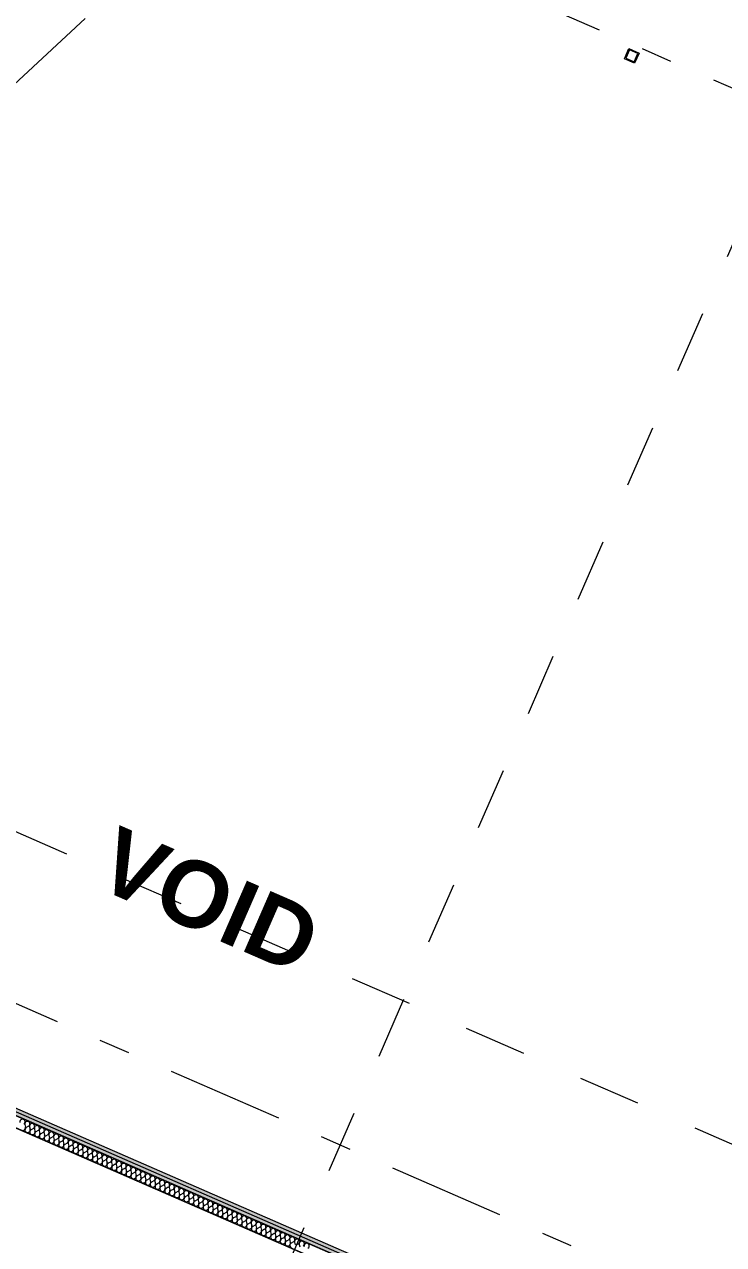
# Model space of a CAD drawing. Header units: millimetres. Extents: x -50172 to 90294, y -80883 to 25069.
# Drawn here: x -26842 to -23674, y -31605 to -26079 of the extents above; entities that cross this region are included whole.
import ezdxf
from ezdxf.enums import TextEntityAlignment as Align

# ---------------------------------------------------------------- set-up
doc = ezdxf.new("R2010")
doc.units = ezdxf.units.MM
doc.header["$MEASUREMENT"] = 0
doc.linetypes.add('Dashed', pattern=[564.444447, 282.222223, -282.222223])
doc.linetypes.add('Double Dashed', pattern=[1093.611073, 529.166651, -211.666656, 141.111112, -211.666656])
for name, color, linetype in [('A-95-MC_Marker_Section_P2.Marker', 7, 'Continuous'), ('COLUMN.IFC Import', 7, 'Continuous'), ('New_A-15-MG_Structural_Grid_Phase_2', 7, 'Continuous'), ('New_A-25-M_Wall_Int', 7, 'Continuous')]:
    doc.layers.add(name, color=color, linetype=linetype)
for name, color, linetype, lineweight in [('A-95-MC_Marker_Section_P2.Marker_Pen_No__1', 7, 'Continuous', 13), ('COLUMN.IFC Import_Pen_No__2', 8, 'Continuous', 15), ('New_A-25-M_Wall_Int_Pen_No__1', 7, 'Continuous', 13)]:
    doc.layers.add(name, color=color, linetype=linetype, lineweight=lineweight)
for name, color, linetype, lineweight, true_color in [('New_A-15-MG_Structural_Grid_Phase_2_Pen_No__222', 7, 'Continuous', 13, 0x65af33), ('New_A-25-M_Wall_Int_Pen_No__107', 7, 'Continuous', 15, 0xa6a6a6), ('New_A-95-P_Text_1_50_GA_Pen_No__62', 7, 'Continuous', 20, 0xaaaaaa)]:
    doc.layers.add(name, color=color, linetype=linetype, lineweight=lineweight, true_color=true_color)
doc.styles.add('GENERATED_STYLE_2', font='')
doc.styles.add('GENERATED_STYLE_4', font='')
doc.styles.get('GENERATED_STYLE_2').set_extended_font_data('Swis721 BT', bold=True)
doc.styles.get('GENERATED_STYLE_4').set_extended_font_data('Swis721 BT')

# ---------------------------------------------------------------- blocks, each defined once
blk = doc.blocks.new('*X487')
at = {"layer": 'New_A-25-M_Wall_Int_Pen_No__107', "linetype": 'Continuous'}
for p, q in [((-26840.7, -31061.3), (-26838, -31072.9)), ((-26823.2, -31069), (-26833.6, -31074.8)), ((-26818.9, -31070.9), (-26816.1, -31082.4)), ((-26801.4, -31078.5), (-26811.8, -31084.3)), ((-26797.1, -31080.4), (-26794.3, -31092)), ((-26779.6, -31088), (-26789.9, -31093.9)), ((-26775.2, -31089.9), (-26772.5, -31101.5)), ((-26757.8, -31097.5), (-26768.1, -31103.4)), ((-26753.4, -31099.4), (-26750.7, -31111)), ((-26735.9, -31107), (-26746.3, -31112.9)), ((-26731.6, -31108.9), (-26728.8, -31120.5)), ((-26714.1, -31116.5), (-26724.5, -31122.4)), ((-26709.8, -31118.4), (-26707, -31130)), ((-26692.3, -31126.1), (-26702.6, -31131.9)), ((-26687.9, -31128), (-26685.2, -31139.5)), ((-26670.5, -31135.6), (-26680.8, -31141.4)), ((-26666.1, -31137.5), (-26663.4, -31149.1)), ((-26648.6, -31145.1), (-26659, -31151)), ((-26644.3, -31147), (-26641.5, -31158.6)), ((-26626.8, -31154.6), (-26637.2, -31160.5)), ((-26622.5, -31156.5), (-26619.7, -31168.1)), ((-26605, -31164.1), (-26615.3, -31170)), ((-26600.6, -31166), (-26597.9, -31177.6)), ((-26583.2, -31173.6), (-26593.5, -31179.5)), ((-26578.8, -31175.5), (-26576.1, -31187.1)), ((-26561.3, -31183.2), (-26571.7, -31189)), ((-26557, -31185.1), (-26554.2, -31196.6)), ((-26539.5, -31192.7), (-26549.9, -31198.5)), ((-26535.2, -31194.6), (-26532.4, -31206.2)), ((-26517.7, -31202.2), (-26528, -31208.1)), ((-26513.3, -31204.1), (-26510.6, -31215.7)), ((-26495.9, -31211.7), (-26506.2, -31217.6)), ((-26491.5, -31213.6), (-26488.8, -31225.2)), ((-26474, -31221.2), (-26484.4, -31227.1)), ((-26469.7, -31223.1), (-26466.9, -31234.7)), ((-26452.2, -31230.7), (-26462.6, -31236.6)), ((-26447.9, -31232.6), (-26445.1, -31244.2)), ((-26430.4, -31240.3), (-26440.8, -31246.1)), ((-26426, -31242.2), (-26423.3, -31253.7)), ((-26408.6, -31249.8), (-26418.9, -31255.6)), ((-26404.2, -31251.7), (-26401.5, -31263.3)), ((-26386.7, -31259.3), (-26397.1, -31265.2)), ((-26382.4, -31261.2), (-26379.6, -31272.8)), ((-26364.9, -31268.8), (-26375.3, -31274.7)), ((-26360.6, -31270.7), (-26357.8, -31282.3)), ((-26343.1, -31278.3), (-26353.5, -31284.2)), ((-26338.7, -31280.2), (-26336, -31291.8)), ((-26321.3, -31287.8), (-26331.6, -31293.7)), ((-26316.9, -31289.7), (-26314.2, -31301.3)), ((-26299.4, -31297.4), (-26309.8, -31303.2)), ((-26295.1, -31299.3), (-26292.3, -31310.8)), ((-26277.6, -31306.9), (-26288, -31312.7)), ((-26273.3, -31308.8), (-26270.5, -31320.4)), ((-26255.8, -31316.4), (-26266.2, -31322.3)), ((-26251.4, -31318.3), (-26248.7, -31329.9)), ((-26234, -31325.9), (-26244.3, -31331.8)), ((-26229.6, -31327.8), (-26226.9, -31339.4)), ((-26212.1, -31335.4), (-26222.5, -31341.3)), ((-26207.8, -31337.3), (-26205, -31348.9)), ((-26190.3, -31344.9), (-26200.7, -31350.8)), ((-26186, -31346.8), (-26183.2, -31358.4)), ((-26168.5, -31354.5), (-26178.9, -31360.3)), ((-26164.1, -31356.4), (-26161.4, -31367.9)), ((-26146.7, -31364), (-26157, -31369.8)), ((-26142.3, -31365.9), (-26139.6, -31377.5)), ((-26124.8, -31373.5), (-26135.2, -31379.4)), ((-26120.5, -31375.4), (-26117.7, -31387)), ((-26103, -31383), (-26113.4, -31388.9)), ((-26098.7, -31384.9), (-26095.9, -31396.5)), ((-26081.2, -31392.5), (-26091.6, -31398.4)), ((-26076.8, -31394.4), (-26074.1, -31406)), ((-26059.4, -31402), (-26069.7, -31407.9)), ((-26055, -31403.9), (-26052.3, -31415.5)), ((-26037.5, -31411.6), (-26047.9, -31417.4)), ((-26033.2, -31413.5), (-26030.4, -31425)), ((-26015.7, -31421.1), (-26026.1, -31426.9)), ((-26011.4, -31423), (-26008.6, -31434.6)), ((-25993.9, -31430.6), (-26004.3, -31436.5)), ((-25989.5, -31432.5), (-25986.8, -31444.1)), ((-25972.1, -31440.1), (-25982.4, -31446)), ((-25967.7, -31442), (-25965, -31453.6)), ((-25950.2, -31449.6), (-25960.6, -31455.5)), ((-25945.9, -31451.5), (-25943.1, -31463.1)), ((-25928.4, -31459.1), (-25938.8, -31465)), ((-25924.1, -31461), (-25921.3, -31472.6)), ((-25906.6, -31468.7), (-25917, -31474.5)), ((-25902.2, -31470.6), (-25899.5, -31482.1)), ((-25884.8, -31478.2), (-25895.1, -31484)), ((-25880.4, -31480.1), (-25877.7, -31491.7)), ((-25862.9, -31487.7), (-25873.3, -31493.6)), ((-25858.6, -31489.6), (-25855.8, -31501.2)), ((-25841.1, -31497.2), (-25851.5, -31503.1)), ((-25836.8, -31499.1), (-25834, -31510.7)), ((-25819.3, -31506.7), (-25829.7, -31512.6)), ((-25814.9, -31508.6), (-25812.2, -31520.2)), ((-25797.5, -31516.2), (-25807.8, -31522.1)), ((-25793.1, -31518.1), (-25790.4, -31529.7)), ((-25775.6, -31525.8), (-25786, -31531.6)), ((-25771.3, -31527.7), (-25768.5, -31539.2)), ((-25753.8, -31535.3), (-25764.2, -31541.1)), ((-25749.5, -31537.2), (-25746.7, -31548.8)), ((-25732, -31544.8), (-25742.4, -31550.7)), ((-25727.6, -31546.7), (-25724.9, -31558.3)), ((-25710.2, -31554.3), (-25720.5, -31560.2)), ((-25705.8, -31556.2), (-25703.1, -31567.8)), ((-25688.4, -31563.8), (-25698.7, -31569.7)), ((-25684, -31565.7), (-25681.2, -31577.3)), ((-25666.5, -31573.3), (-25676.9, -31579.2)), ((-25662.2, -31575.2), (-25659.4, -31586.8)), ((-25644.7, -31582.9), (-25655.1, -31588.7)), ((-25640.3, -31584.8), (-25637.6, -31596.3)), ((-25622.9, -31592.4), (-25633.2, -31598.2)), ((-25618.5, -31594.3), (-25615.8, -31605.9)), ((-25601.1, -31601.9), (-25611.4, -31607.8)), ((-25596.7, -31603.8), (-25593.9, -31615.4))]:
    blk.add_line(p, q, dxfattribs=at)
for centre, start, end in [((-26850.9, -31049.1), 299.5705, 193.3103), ((-26829.1, -31058.6), 299.5705, 193.3103), ((-26849.5, -31075.7), 246.4404, 13.3103), ((-26827.7, -31085.2), 119.5705, 246.4404), ((-26827.7, -31085.2), 246.4404, 13.3103), ((-26807.3, -31068.1), 299.5705, 193.3103), ((-26805.9, -31094.7), 119.5705, 246.4404), ((-26805.9, -31094.7), 246.4404, 13.3103), ((-26785.5, -31077.6), 299.5705, 193.3103), ((-26784.1, -31104.2), 119.5705, 246.4404), ((-26784.1, -31104.2), 246.4404, 13.3103), ((-26763.6, -31087.1), 299.5705, 193.3103), ((-26762.2, -31113.7), 119.5705, 246.4404), ((-26741.8, -31096.7), 299.5705, 193.3103), ((-26720, -31106.2), 299.5705, 193.3103), ((-26698.2, -31115.7), 299.5705, 193.3103), ((-26762.2, -31113.7), 246.4404, 13.3103), ((-26740.4, -31123.2), 119.5705, 246.4404), ((-26740.4, -31123.2), 246.4404, 13.3103), ((-26718.6, -31132.8), 119.5705, 246.4404), ((-26718.6, -31132.8), 246.4404, 13.3103), ((-26696.8, -31142.3), 119.5705, 246.4404), ((-26696.8, -31142.3), 246.4404, 13.3103), ((-26676.3, -31125.2), 299.5705, 193.3103), ((-26674.9, -31151.8), 119.5705, 246.4404), ((-26674.9, -31151.8), 246.4404, 13.3103), ((-26654.5, -31134.7), 299.5705, 193.3103), ((-26653.1, -31161.3), 119.5705, 246.4404), ((-26653.1, -31161.3), 246.4404, 13.3103), ((-26632.7, -31144.2), 299.5705, 193.3103), ((-26631.3, -31170.8), 119.5705, 246.4404), ((-26610.9, -31153.8), 299.5705, 193.3103), ((-26589, -31163.3), 299.5705, 193.3103), ((-26567.2, -31172.8), 299.5705, 193.3103), ((-26631.3, -31170.8), 246.4404, 13.3103), ((-26609.5, -31180.3), 119.5705, 246.4404), ((-26609.5, -31180.3), 246.4404, 13.3103), ((-26587.6, -31189.9), 119.5705, 246.4404), ((-26587.6, -31189.9), 246.4404, 13.3103), ((-26565.8, -31199.4), 119.5705, 246.4404), ((-26565.8, -31199.4), 246.4404, 13.3103), ((-26545.4, -31182.3), 299.5705, 193.3103), ((-26544, -31208.9), 119.5705, 246.4404), ((-26544, -31208.9), 246.4404, 13.3103), ((-26523.6, -31191.8), 299.5705, 193.3103), ((-26522.2, -31218.4), 119.5705, 246.4404), ((-26522.2, -31218.4), 246.4404, 13.3103), ((-26501.7, -31201.3), 299.5705, 193.3103), ((-26500.4, -31227.9), 119.5705, 246.4404), ((-26479.9, -31210.9), 299.5705, 193.3103), ((-26458.1, -31220.4), 299.5705, 193.3103), ((-26436.3, -31229.9), 299.5705, 193.3103), ((-26500.4, -31227.9), 246.4404, 13.3103), ((-26478.5, -31237.4), 119.5705, 246.4404), ((-26478.5, -31237.4), 246.4404, 13.3103), ((-26456.7, -31247), 119.5705, 246.4404), ((-26456.7, -31247), 246.4404, 13.3103), ((-26434.9, -31256.5), 119.5705, 246.4404), ((-26434.9, -31256.5), 246.4404, 13.3103), ((-26414.4, -31239.4), 299.5705, 193.3103), ((-26413.1, -31266), 119.5705, 246.4404), ((-26413.1, -31266), 246.4404, 13.3103), ((-26392.6, -31248.9), 299.5705, 193.3103), ((-26391.2, -31275.5), 119.5705, 246.4404), ((-26391.2, -31275.5), 246.4404, 13.3103), ((-26370.8, -31258.4), 299.5705, 193.3103), ((-26349, -31268), 299.5705, 193.3103), ((-26327.1, -31277.5), 299.5705, 193.3103), ((-26369.4, -31285), 119.5705, 246.4404), ((-26369.4, -31285), 246.4404, 13.3103), ((-26347.6, -31294.5), 119.5705, 246.4404), ((-26347.6, -31294.5), 246.4404, 13.3103), ((-26325.8, -31304.1), 119.5705, 246.4404), ((-26325.8, -31304.1), 246.4404, 13.3103), ((-26305.3, -31287), 299.5705, 193.3103), ((-26303.9, -31313.6), 119.5705, 246.4404), ((-26303.9, -31313.6), 246.4404, 13.3103), ((-26283.5, -31296.5), 299.5705, 193.3103), ((-26282.1, -31323.1), 119.5705, 246.4404), ((-26282.1, -31323.1), 246.4404, 13.3103), ((-26261.7, -31306), 299.5705, 193.3103), ((-26260.3, -31332.6), 119.5705, 246.4404), ((-26239.8, -31315.6), 299.5705, 193.3103), ((-26218, -31325.1), 299.5705, 193.3103), ((-26196.2, -31334.6), 299.5705, 193.3103), ((-26260.3, -31332.6), 246.4404, 13.3103), ((-26238.5, -31342.1), 119.5705, 246.4404), ((-26238.5, -31342.1), 246.4404, 13.3103), ((-26216.6, -31351.7), 119.5705, 246.4404), ((-26216.6, -31351.7), 246.4404, 13.3103), ((-26194.8, -31361.2), 119.5705, 246.4404), ((-26194.8, -31361.2), 246.4404, 13.3103), ((-26174.4, -31344.1), 299.5705, 193.3103), ((-26173, -31370.7), 119.5705, 246.4404), ((-26173, -31370.7), 246.4404, 13.3103), ((-26152.5, -31353.6), 299.5705, 193.3103), ((-26151.2, -31380.2), 119.5705, 246.4404), ((-26151.2, -31380.2), 246.4404, 13.3103), ((-26130.7, -31363.1), 299.5705, 193.3103), ((-26129.3, -31389.7), 119.5705, 246.4404), ((-26108.9, -31372.7), 299.5705, 193.3103), ((-26087.1, -31382.2), 299.5705, 193.3103), ((-26065.2, -31391.7), 299.5705, 193.3103), ((-26129.3, -31389.7), 246.4404, 13.3103), ((-26107.5, -31399.2), 119.5705, 246.4404), ((-26107.5, -31399.2), 246.4404, 13.3103), ((-26085.7, -31408.8), 119.5705, 246.4404), ((-26085.7, -31408.8), 246.4404, 13.3103), ((-26063.9, -31418.3), 119.5705, 246.4404), ((-26063.9, -31418.3), 246.4404, 13.3103), ((-26043.4, -31401.2), 299.5705, 193.3103), ((-26042, -31427.8), 119.5705, 246.4404), ((-26042, -31427.8), 246.4404, 13.3103), ((-26021.6, -31410.7), 299.5705, 193.3103), ((-26020.2, -31437.3), 119.5705, 246.4404), ((-26020.2, -31437.3), 246.4404, 13.3103), ((-25999.8, -31420.2), 299.5705, 193.3103), ((-25998.4, -31446.8), 119.5705, 246.4404), ((-25977.9, -31429.8), 299.5705, 193.3103), ((-25956.1, -31439.3), 299.5705, 193.3103), ((-25934.3, -31448.8), 299.5705, 193.3103), ((-25998.4, -31446.8), 246.4404, 13.3103), ((-25976.6, -31456.3), 119.5705, 246.4404), ((-25976.6, -31456.3), 246.4404, 13.3103), ((-25954.7, -31465.9), 119.5705, 246.4404), ((-25954.7, -31465.9), 246.4404, 13.3103), ((-25932.9, -31475.4), 119.5705, 246.4404), ((-25932.9, -31475.4), 246.4404, 13.3103), ((-25912.5, -31458.3), 299.5705, 193.3103), ((-25911.1, -31484.9), 119.5705, 246.4404), ((-25911.1, -31484.9), 246.4404, 13.3103), ((-25890.6, -31467.8), 299.5705, 193.3103), ((-25889.3, -31494.4), 119.5705, 246.4404), ((-25889.3, -31494.4), 246.4404, 13.3103), ((-25868.8, -31477.3), 299.5705, 193.3103), ((-25867.4, -31503.9), 119.5705, 246.4404), ((-25847, -31486.9), 299.5705, 193.3103), ((-25825.2, -31496.4), 299.5705, 193.3103), ((-25803.3, -31505.9), 299.5705, 193.3103), ((-25867.4, -31503.9), 246.4404, 13.3103), ((-25845.6, -31513.4), 119.5705, 246.4404), ((-25845.6, -31513.4), 246.4404, 13.3103), ((-25823.8, -31523), 119.5705, 246.4404), ((-25823.8, -31523), 246.4404, 13.3103), ((-25802, -31532.5), 119.5705, 246.4404), ((-25802, -31532.5), 246.4404, 13.3103), ((-25781.5, -31515.4), 299.5705, 193.3103), ((-25780.1, -31542), 119.5705, 246.4404), ((-25780.1, -31542), 246.4404, 13.3103), ((-25759.7, -31524.9), 299.5705, 193.3103), ((-25758.3, -31551.5), 119.5705, 246.4404), ((-25758.3, -31551.5), 246.4404, 13.3103), ((-25737.9, -31534.4), 299.5705, 193.3103), ((-25716.1, -31544), 299.5705, 193.3103), ((-25694.2, -31553.5), 299.5705, 193.3103), ((-25736.5, -31561), 119.5705, 246.4404), ((-25736.5, -31561), 246.4404, 13.3103), ((-25714.7, -31570.5), 119.5705, 246.4404), ((-25714.7, -31570.5), 246.4404, 13.3103), ((-25692.8, -31580.1), 119.5705, 246.4404), ((-25692.8, -31580.1), 246.4404, 13.3103), ((-25672.4, -31563), 299.5705, 193.3103), ((-25671, -31589.6), 119.5705, 246.4404), ((-25671, -31589.6), 246.4404, 13.3103), ((-25650.6, -31572.5), 299.5705, 193.3103), ((-25649.2, -31599.1), 119.5705, 246.4404), ((-25649.2, -31599.1), 246.4404, 13.3103), ((-25628.8, -31582), 299.5705, 193.3103), ((-25627.4, -31608.6), 119.5705, 246.4404), ((-25606.9, -31591.5), 299.5705, 193.3103), ((-25585.1, -31601.1), 299.5705, 193.3103), ((-25563.3, -31610.6), 299.5705, 193.3103)]:
    blk.add_arc(centre, 11.9, start, end, dxfattribs=at)
blk = doc.blocks.new('Wall_114_1', base_point=(-23781.1, -32429))
at = {"layer": 'New_A-25-M_Wall_Int_Pen_No__107', "linetype": 'Continuous'}
for points in [[(-23748.4, -32353.9), (-28090.2, -30460.6), (-28082.4, -30480.4), (-23740.6, -32373.6)], [(-23740.6, -32373.6), (-28082.4, -30480.4), (-28074.6, -30500.1), (-23732.8, -32393.4)]]:
    blk.add_hatch(color=256, dxfattribs=at).paths.add_polyline_path(points)
at = {"layer": 'New_A-25-M_Wall_Int_Pen_No__107', "linetype": 'Continuous', "lineweight": 0, "true_color": 0x535353}
for points in [[(-23732.8, -32393.4), (-28074.6, -30500.1), (-28074.1, -30501.4), (-23732.3, -32394.7)], [(-23706.5, -32460.5), (-28048.2, -30567.3), (-28047.7, -30568.6), (-23706, -32461.8)]]:
    blk.add_hatch(color=251, dxfattribs=at).paths.add_polyline_path(points)
at = {"layer": 'New_A-25-M_Wall_Int_Pen_No__1', "linetype": 'Continuous'}
for p, q in [((-23740.6, -32373.6), (-28082.4, -30480.4)), ((-23732.8, -32393.4), (-28074.6, -30500.1)), ((-23732.3, -32394.7), (-28074.1, -30501.4)), ((-23706.5, -32460.5), (-28048.2, -30567.3))]:
    blk.add_line(p, q, dxfattribs=at)
at = {"layer": 'New_A-25-M_Wall_Int_Pen_No__1', "linetype": 'Continuous', "flags": 128}
for points in [[(-23748.4, -32353.9), (-28090.2, -30460.6)], [(-28047.7, -30568.6), (-23706, -32461.8)]]:
    blk.add_lwpolyline(points, dxfattribs=at)
at = {"layer": 'New_A-25-M_Wall_Int', "color": 250, "lineweight": 50, "true_color": 0x2a2a2a}
blk.add_blockref('*X487', (0, 0), dxfattribs=at)
blk = doc.blocks.new('Standard grid marker_23')
at = {"layer": 'New_A-15-MG_Structural_Grid_Phase_2_Pen_No__222', "linetype": 'Double Dashed'}
blk.add_line((2642.7, 0), (48997.9, 0), dxfattribs=at)
at = {"layer": 'New_A-15-MG_Structural_Grid_Phase_2_Pen_No__222', "style": 'GENERATED_STYLE_4'}
blk.add_attdef('AC_MarkerText_1', text='', height=350, rotation=113.5, dxfattribs=at).set_placement((-500, -1294.1), align=Align.MIDDLE_CENTER)
blk = doc.blocks.new('Discrete Accessory 814')
at = {"layer": 'COLUMN.IFC Import_Pen_No__2', "linetype": 'Continuous'}
for p, q in [((-25, 25), (25, 25)), ((-25, -25), (-25, 25)), ((-21, 21), (-21, -21)), ((21, 21), (-21, 21)), ((21, -21), (21, 21)), ((25, 25), (25, -25)), ((25, -25), (-25, -25)), ((-21, -21), (21, -21))]:
    blk.add_line(p, q, dxfattribs=at)
blk = doc.blocks.new('Standard grid marker_33')
at = {"layer": 'New_A-15-MG_Structural_Grid_Phase_2_Pen_No__222', "linetype": 'Double Dashed'}
blk.add_line((705.1, 0), (54601, 0), dxfattribs=at)
at = {"layer": 'New_A-15-MG_Structural_Grid_Phase_2_Pen_No__222', "style": 'GENERATED_STYLE_4'}
for tag, p in [('AC_MarkerText_1_0', (-500, 43.4)), ('AC_MarkerText_1_1', (55806.1, 43.4))]:
    blk.add_attdef(tag, text='', height=350, rotation=180, dxfattribs=at).set_placement(p, align=Align.MIDDLE_CENTER)
blk = doc.blocks.new('Standard grid marker_41')
at = {"layer": 'New_A-15-MG_Structural_Grid_Phase_2_Pen_No__222', "linetype": 'Double Dashed'}
blk.add_line((705.1, 0), (11275, 0), dxfattribs=at)
at = {"layer": 'New_A-15-MG_Structural_Grid_Phase_2_Pen_No__222', "style": 'GENERATED_STYLE_4'}
for tag, p in [('AC_MarkerText_1_0', (-500, 43.4)), ('AC_MarkerText_1_1', (12480.1, 43.4))]:
    blk.add_attdef(tag, text='', height=350, rotation=180, dxfattribs=at).set_placement(p, align=Align.MIDDLE_CENTER)
blk = doc.blocks.new('Cutting Plane_5_1', base_point=(18850.6, -50545.4))
at = {"layer": 'A-95-MC_Marker_Section_P2.Marker_Pen_No__1', "linetype": 'Dashed'}
blk.add_line((-6471, -38635.4), (-31881.6, -27555.2), dxfattribs=at)
blk = doc.blocks.new('Cutting Plane_9_1', base_point=(-22091.6, -23538.9))
at = {"layer": 'A-95-MC_Marker_Section_P2.Marker_Pen_No__1', "linetype": 'Dashed'}
blk.add_line((-22191.5, -23768), (-26033.4, -32578.7), dxfattribs=at)

msp = doc.modelspace()

# ---------------------------------------------------------------- block references
at = {"layer": 'A-95-MC_Marker_Section_P2.Marker'}
for name, p in [('Cutting Plane_9_1', (-22091.6, -23538.9)), ('Cutting Plane_5_1', (18850.6, -50545.4))]:
    msp.add_blockref(name, p, dxfattribs=at)
at = {"layer": 'COLUMN.IFC Import', "linetype": 'Continuous', "zscale": 1000, "rotation": 246.4404115839877}
msp.add_blockref('Discrete Accessory 814', (-24090.5, -26221.7), dxfattribs=at)
at = {"layer": 'New_A-15-MG_Structural_Grid_Phase_2', "color": 8, "linetype": 'Continuous', "lineweight": 15, "zscale": 1000}
for name, p, rotation in [('Standard grid marker_23', (3387.7, 1823.7), 222.9404146370858), ('Standard grid marker_33', (21520.4, -46057.9), 156.4404115839929), ('Standard grid marker_41', (-22036.6, -32625.7), 156.4404115839929)]:
    msp.add_blockref(name, p, dxfattribs=dict(at, rotation=rotation))
at = {"layer": 'New_A-25-M_Wall_Int', "color": 250, "lineweight": 50, "true_color": 0x2a2a2a}
msp.add_blockref('Wall_114_1', (-23781.1, -32429), dxfattribs=at)

# ---------------------------------------------------------------- texts
at = {"layer": 'New_A-95-P_Text_1_50_GA_Pen_No__62', "linetype": 'Continuous', "insert": (-26475.8, -29843), "char_height": 300, "width": 3220.543, "attachment_point": 4, "rotation": 336.4404, "style": 'GENERATED_STYLE_2'}
msp.add_mtext('\\A1;{\\fSwis721 BT|b1|i0|c0|p34;VOID\\P\\fSwis721 BT|b1|i0|c0|p34;}', dxfattribs=at)

doc.saveas('drawing.dxf')
